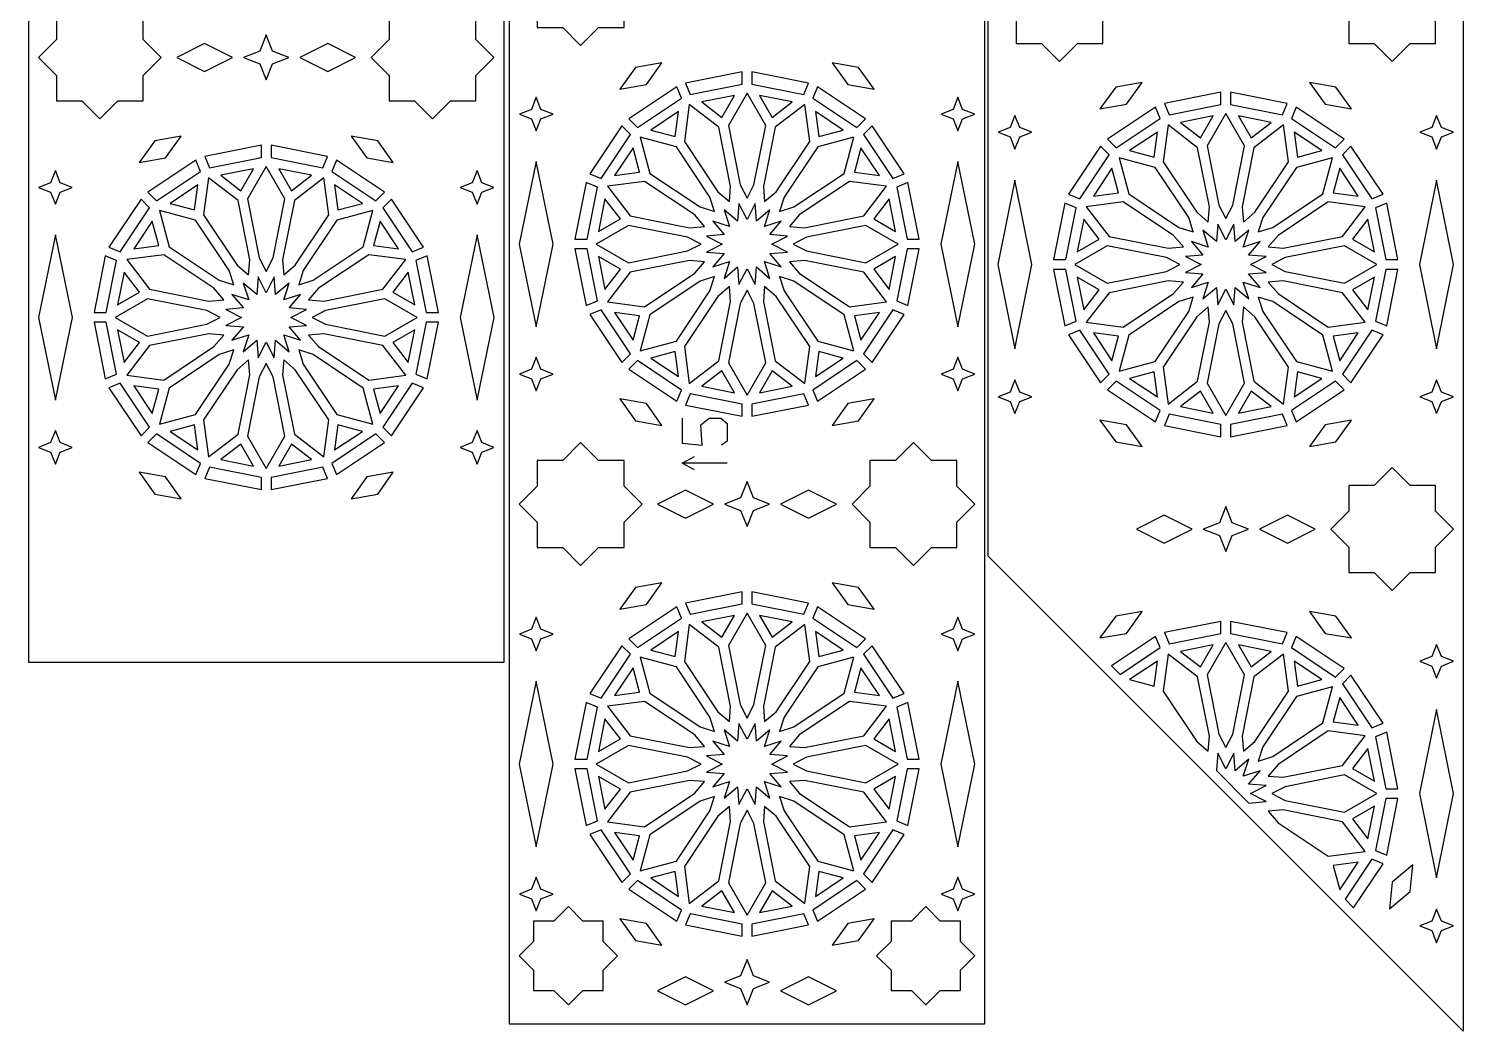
# Model space of a CAD drawing. Header units: millimetres. Extents: x 5 to 1153, y 340 to 2435.
# Drawn here: x 5 to 1153, y 340 to 1142 of the extents above; entities that cross this region are included whole.
import ezdxf

# ---------------------------------------------------------------- set-up
doc = ezdxf.new("R2010")
doc.units = ezdxf.units.MM
doc.layers.add('CUT', color=1, linetype='CONTINUOUS')
doc.layers.add('ENGRAVE', color=5, linetype='CONTINUOUS')

msp = doc.modelspace()

# ---------------------------------------------------------------- linework, layer by layer
at = {"layer": 'CUT'}
for points in [[(385.16, 2434.99), (385.16, 634.84), (5.01, 634.84), (5.01, 2434.99)], [(1153.16, 2434.99), (1153.16, 339.734), (773.01, 719.884), (773.01, 2434.99)], [(389.84, 345.51), (389.84, 1575.766), (769.99, 1195.616), (769.99, 345.51)], [(446.763, 1128.443), (461.156, 1142.836), (481.512, 1142.836), (481.512, 1163.192), (495.905, 1177.585), (481.512, 1191.978), (481.512, 1212.334), (461.156, 1212.334), (446.763, 1226.727), (432.37, 1212.334), (412.014, 1212.334), (412.014, 1191.978), (397.621, 1177.585), (412.014, 1163.192), (412.014, 1142.836), (432.37, 1142.836)], [(829.933, 1214.057), (815.54, 1199.664), (795.184, 1199.664), (795.184, 1179.308), (780.791, 1164.915), (795.184, 1150.522), (795.184, 1130.166), (815.54, 1130.166), (829.933, 1115.773), (844.326, 1130.166), (864.682, 1130.166), (864.682, 1150.522), (879.075, 1164.915), (864.682, 1179.308), (864.682, 1199.664), (844.326, 1199.664)], [(1096.237, 1214.057), (1081.844, 1199.664), (1061.488, 1199.664), (1061.488, 1179.308), (1047.095, 1164.915), (1061.488, 1150.522), (1061.488, 1130.166), (1081.844, 1130.166), (1096.237, 1115.773), (1110.63, 1130.166), (1130.986, 1130.166), (1130.986, 1150.522), (1145.379, 1164.915), (1130.986, 1179.308), (1130.986, 1199.664), (1110.63, 1199.664)], [(76.326, 1084.166), (96.682, 1084.166), (96.682, 1104.522), (111.075, 1118.915), (96.682, 1133.308), (96.682, 1153.664), (76.326, 1153.664), (61.933, 1168.057), (47.54, 1153.664), (27.184, 1153.664), (27.184, 1133.308), (12.791, 1118.915), (27.184, 1104.522), (27.184, 1084.166), (47.54, 1084.166), (61.933, 1069.773)], [(342.63, 1084.166), (362.986, 1084.166), (362.986, 1104.522), (377.379, 1118.915), (362.986, 1133.308), (362.986, 1153.664), (342.63, 1153.664), (328.237, 1168.057), (313.844, 1153.664), (293.488, 1153.664), (293.488, 1133.308), (279.095, 1118.915), (293.488, 1104.522), (293.488, 1084.166), (313.844, 1084.166), (328.237, 1069.773)], [(200.186, 1113.814), (213.121, 1118.915), (200.186, 1124.016), (195.085, 1136.951), (189.984, 1124.016), (177.049, 1118.915), (189.984, 1113.814), (195.085, 1100.879)], [(123.479, 1118.915), (145.837, 1107.736), (168.195, 1118.915), (145.837, 1130.094)], [(221.975, 1118.915), (244.333, 1107.736), (266.691, 1118.915), (244.333, 1130.094)], [(499.372, 1097.151), (511.831, 1114.628), (490.694, 1110.894), (478.235, 1093.417)], [(660.458, 1097.151), (681.595, 1093.417), (669.136, 1110.894), (647.999, 1114.628)], [(534.498, 1089.358), (576.04, 1097.621), (576.04, 1107.362), (530.77, 1098.357)], [(583.79, 1097.621), (625.332, 1089.358), (629.06, 1098.357), (583.79, 1107.362)], [(492.12, 1062.861), (527.338, 1086.392), (523.61, 1095.391), (485.233, 1069.747)], [(674.597, 1069.747), (636.22, 1095.391), (632.492, 1086.392), (667.71, 1062.861)], [(883.547, 1081.443), (896.143, 1098.823), (874.978, 1095.255), (862.381, 1077.875)], [(959.21, 1091.025), (913.94, 1082.02), (917.668, 1073.021), (959.21, 1081.285)], [(1012.23, 1082.02), (966.96, 1091.025), (966.96, 1081.285), (1008.502, 1073.021)], [(1042.623, 1081.443), (1063.789, 1077.875), (1051.192, 1095.255), (1030.027, 1098.823)], [(411.195, 1060.109), (415.006, 1069.774), (424.671, 1073.585), (415.006, 1077.396), (411.195, 1087.061), (407.384, 1077.396), (397.719, 1073.585), (407.384, 1069.774)], [(565.835, 1003.578), (566.808, 1015.613), (557.376, 1063.032), (533.674, 1081.218), (529.775, 1051.599), (556.637, 1011.398)], [(559.746, 1070.983), (569.853, 1088.488), (543.709, 1083.288)], [(579.915, 1006.378), (585.42, 1017.124), (594.853, 1064.544), (579.915, 1090.416), (564.977, 1064.544), (574.41, 1017.124)], [(600.084, 1070.983), (616.121, 1083.288), (589.977, 1088.488)], [(593.995, 1003.578), (603.193, 1011.398), (630.055, 1051.599), (626.156, 1081.218), (602.454, 1063.032), (593.022, 1015.613)], [(748.635, 1060.109), (752.446, 1069.774), (762.111, 1073.585), (752.446, 1077.396), (748.635, 1087.061), (744.824, 1077.396), (735.159, 1073.585), (744.824, 1069.774)], [(502.952, 1060.778), (522.478, 1055.546), (525.117, 1075.587)], [(637.352, 1055.546), (656.878, 1060.778), (634.713, 1075.587)], [(794.365, 1072.558), (790.554, 1062.893), (780.889, 1059.082), (790.554, 1055.27), (794.365, 1045.606), (798.176, 1055.27), (807.841, 1059.082), (798.176, 1062.893)], [(906.78, 1079.055), (868.403, 1053.411), (875.29, 1046.524), (910.508, 1070.055)], [(926.879, 1066.952), (942.916, 1054.646), (953.023, 1072.152)], [(963.085, 990.042), (968.59, 1000.788), (978.023, 1048.207), (963.085, 1074.08), (948.147, 1048.207), (957.58, 1000.788)], [(973.147, 1072.152), (983.254, 1054.646), (999.291, 1066.952)], [(1057.767, 1053.411), (1019.39, 1079.055), (1015.662, 1070.055), (1050.88, 1046.524)], [(1131.805, 1072.558), (1127.994, 1062.893), (1118.329, 1059.082), (1127.994, 1055.27), (1131.805, 1045.606), (1135.616, 1055.27), (1145.281, 1059.082), (1135.616, 1062.893)], [(463.108, 1022.162), (486.639, 1057.38), (479.753, 1064.267), (454.109, 1025.89)], [(705.721, 1025.89), (680.077, 1064.267), (673.191, 1057.38), (696.722, 1022.162)], [(886.122, 1044.441), (905.648, 1039.209), (908.287, 1059.25)], [(949.005, 987.241), (949.978, 999.276), (940.546, 1046.695), (916.844, 1064.881), (912.945, 1035.262), (939.807, 995.062)], [(977.165, 987.241), (986.363, 995.062), (1013.225, 1035.262), (1009.326, 1064.881), (985.624, 1046.695), (976.192, 999.276)], [(1017.883, 1059.25), (1020.522, 1039.209), (1040.048, 1044.441)], [(127.001, 1055.958), (105.864, 1052.224), (93.405, 1034.747), (114.542, 1038.481)], [(191.21, 1048.692), (145.94, 1039.687), (149.668, 1030.688), (191.21, 1038.951)], [(244.23, 1039.687), (198.96, 1048.692), (198.96, 1038.951), (240.502, 1030.688)], [(296.765, 1034.747), (284.306, 1052.224), (263.169, 1055.958), (275.628, 1038.481)], [(473.913, 1024.383), (493.954, 1027.022), (488.722, 1046.548)], [(553.898, 995.602), (550.193, 1007.093), (523.331, 1047.294), (494.474, 1055.026), (502.206, 1026.169), (542.407, 999.307)], [(605.932, 995.602), (617.423, 999.307), (657.624, 1026.169), (665.356, 1055.026), (636.499, 1047.294), (609.637, 1007.093)], [(665.876, 1027.022), (685.917, 1024.383), (671.108, 1046.548)], [(862.923, 1047.931), (837.279, 1009.553), (846.278, 1005.826), (869.809, 1041.043)], [(1088.891, 1009.553), (1063.247, 1047.931), (1056.361, 1041.043), (1079.892, 1005.826)], [(107.29, 1004.191), (142.508, 1027.722), (138.78, 1036.721), (100.403, 1011.077)], [(289.767, 1011.077), (251.39, 1036.721), (247.662, 1027.722), (282.88, 1004.191)], [(424.798, 969.585), (411.195, 1035.772), (397.592, 969.585), (411.195, 903.398)], [(762.238, 969.585), (748.635, 1035.772), (735.032, 969.585), (748.635, 903.398)], [(937.068, 979.265), (933.363, 990.756), (906.501, 1030.957), (877.644, 1038.689), (885.376, 1009.832), (925.577, 982.971)], [(989.102, 979.265), (1000.593, 982.971), (1040.794, 1009.832), (1048.526, 1038.689), (1019.669, 1030.957), (992.807, 990.756)], [(30.176, 1011.104), (39.841, 1014.915), (30.176, 1018.726), (26.365, 1028.391), (22.554, 1018.726), (12.889, 1014.915), (22.554, 1011.104), (26.365, 1001.439)], [(181.978, 956.943), (172.546, 1004.362), (148.844, 1022.548), (144.945, 992.929), (171.807, 952.728), (181.005, 944.908)], [(185.023, 1029.818), (158.879, 1024.618), (174.916, 1012.313)], [(200.59, 958.454), (210.023, 1005.874), (195.085, 1031.746), (180.147, 1005.874), (189.58, 958.454), (195.085, 947.708)], [(231.291, 1024.618), (205.147, 1029.818), (215.254, 1012.313)], [(218.363, 952.728), (245.225, 992.929), (241.326, 1022.548), (217.624, 1004.362), (208.192, 956.943), (209.165, 944.908)], [(367.616, 1011.104), (377.281, 1014.915), (367.616, 1018.726), (363.805, 1028.391), (359.994, 1018.726), (350.329, 1014.915), (359.994, 1011.104), (363.805, 1001.439)], [(857.083, 1008.047), (877.124, 1010.685), (871.892, 1030.211)], [(1054.278, 1030.211), (1049.046, 1010.685), (1069.087, 1008.047)], [(140.287, 1016.917), (118.122, 1002.108), (137.648, 996.876)], [(249.883, 1016.917), (252.522, 996.876), (272.048, 1002.108)], [(451.879, 973.46), (460.142, 1015.002), (451.143, 1018.73), (442.138, 973.46)], [(545.922, 983.665), (538.102, 992.863), (497.901, 1019.725), (468.282, 1015.826), (486.468, 992.124), (533.887, 982.692)], [(613.908, 983.665), (625.943, 982.692), (673.362, 992.124), (691.548, 1015.826), (661.929, 1019.725), (621.728, 992.863)], [(717.692, 973.46), (708.687, 1018.73), (699.688, 1015.002), (707.951, 973.46)], [(780.762, 953.248), (794.365, 885.894), (807.968, 953.248), (794.365, 1020.603)], [(1118.202, 953.248), (1131.805, 885.894), (1145.408, 953.248), (1131.805, 1020.603)], [(78.278, 963.492), (101.809, 998.71), (94.923, 1005.597), (69.279, 967.22)], [(320.891, 967.22), (295.247, 1005.597), (288.361, 998.71), (311.892, 963.492)], [(461.012, 979.647), (478.517, 989.754), (466.212, 1005.791)], [(586.353, 937.224), (587.491, 951.295), (598.247, 942.15), (593.914, 955.586), (607.35, 951.253), (598.205, 962.009), (612.276, 963.147), (599.713, 969.585), (612.276, 976.023), (598.205, 977.161), (607.35, 987.917), (593.914, 983.584), (598.247, 997.02), (587.491, 987.875), (586.353, 1001.946), (579.915, 989.383), (573.477, 1001.946), (572.339, 987.875), (561.583, 997.02), (565.916, 983.584), (552.48, 987.917), (561.625, 977.161), (547.554, 976.023), (560.117, 969.585), (547.554, 963.147), (561.625, 962.009), (552.48, 951.253), (565.916, 955.586), (561.583, 942.15), (572.339, 951.295), (573.477, 937.224), (579.915, 949.787)], [(681.313, 989.754), (698.818, 979.647), (693.618, 1005.791)], [(834.313, 1002.393), (825.308, 957.123), (835.049, 957.123), (843.312, 998.665)], [(921.272, 976.527), (881.071, 1003.388), (851.452, 999.489), (869.638, 975.787), (917.057, 966.355), (929.092, 967.329)], [(997.078, 967.329), (1009.113, 966.355), (1056.532, 975.787), (1074.718, 999.489), (1045.099, 1003.388), (1004.898, 976.527)], [(1082.858, 998.665), (1091.121, 957.123), (1100.862, 957.123), (1091.857, 1002.393)], [(103.892, 987.878), (89.083, 965.713), (109.124, 968.352)], [(165.363, 948.423), (138.501, 988.624), (109.644, 996.356), (117.376, 967.499), (157.577, 940.637), (169.068, 936.932)], [(232.593, 940.637), (272.794, 967.499), (280.526, 996.356), (251.669, 988.624), (224.807, 948.423), (221.102, 936.932)], [(286.278, 987.878), (281.046, 968.352), (301.087, 965.713)], [(844.182, 963.311), (861.687, 973.417), (849.382, 989.455)], [(1076.788, 989.455), (1064.483, 973.417), (1081.988, 963.311)], [(26.365, 844.728), (39.968, 910.915), (26.365, 977.102), (12.762, 910.915)], [(363.805, 844.728), (377.408, 910.915), (363.805, 977.102), (350.202, 910.915)], [(543.122, 969.585), (532.376, 975.09), (484.956, 984.523), (459.084, 969.585), (484.956, 954.647), (532.376, 964.08)], [(616.708, 969.585), (627.454, 964.08), (674.874, 954.647), (700.746, 969.585), (674.874, 984.523), (627.454, 975.09)], [(956.647, 985.61), (955.509, 971.539), (944.753, 980.683), (949.086, 967.247), (935.65, 971.58), (944.795, 960.824), (930.724, 959.686), (943.287, 953.248), (930.724, 946.811), (944.795, 945.672), (935.65, 934.917), (949.086, 939.249), (944.753, 925.814), (955.509, 934.958), (956.647, 920.887), (963.085, 933.45), (969.523, 920.887), (970.661, 934.958), (981.417, 925.814), (977.084, 939.249), (990.52, 934.917), (981.375, 945.672), (995.446, 946.811), (982.883, 953.248), (995.446, 959.686), (981.375, 960.824), (990.52, 971.58), (977.084, 967.247), (981.417, 980.683), (970.661, 971.539), (969.523, 985.61), (963.085, 973.046)], [(460.142, 924.168), (451.879, 965.71), (442.138, 965.71), (451.143, 920.44)], [(708.687, 920.44), (717.692, 965.71), (707.951, 965.71), (699.688, 924.168)], [(926.292, 953.248), (915.546, 958.753), (868.126, 968.186), (842.254, 953.248), (868.126, 938.311), (915.546, 947.744)], [(999.878, 953.248), (1010.624, 947.744), (1058.044, 938.311), (1083.916, 953.248), (1058.044, 968.186), (1010.624, 958.753)], [(67.049, 914.79), (75.312, 956.332), (66.313, 960.06), (57.308, 914.79)], [(153.272, 934.193), (113.071, 961.055), (83.452, 957.156), (101.638, 933.454), (149.057, 924.022), (161.092, 924.995)], [(241.113, 924.022), (288.532, 933.454), (306.718, 957.156), (277.099, 961.055), (236.898, 934.193), (229.078, 924.995)], [(332.862, 914.79), (323.857, 960.06), (314.858, 956.332), (323.121, 914.79)], [(466.212, 933.379), (478.517, 949.416), (461.012, 959.523)], [(545.922, 955.505), (533.887, 956.478), (486.468, 947.046), (468.282, 923.344), (497.901, 919.445), (538.102, 946.307)], [(621.728, 946.307), (661.929, 919.445), (691.548, 923.344), (673.362, 947.046), (625.943, 956.478), (613.908, 955.505)], [(698.818, 959.523), (681.313, 949.416), (693.618, 933.379)], [(81.382, 947.121), (76.182, 920.977), (93.687, 931.084)], [(195.085, 891.117), (201.523, 878.554), (202.661, 892.625), (213.417, 883.48), (209.084, 896.916), (222.52, 892.583), (213.375, 903.339), (227.446, 904.477), (214.883, 910.915), (227.446, 917.353), (213.375, 918.491), (222.52, 929.247), (209.084, 924.914), (213.417, 938.35), (202.661, 929.205), (201.523, 943.276), (195.085, 930.713), (188.647, 943.276), (187.509, 929.205), (176.753, 938.35), (181.086, 924.914), (167.65, 929.247), (176.795, 918.491), (162.724, 917.353), (175.287, 910.915), (162.724, 904.477), (176.795, 903.339), (167.65, 892.583), (181.086, 896.916), (176.753, 883.48), (187.509, 892.625), (188.647, 878.554)], [(308.788, 947.121), (296.483, 931.084), (313.988, 920.977)], [(553.898, 943.568), (542.407, 939.863), (502.206, 913.001), (494.474, 884.144), (523.331, 891.876), (550.193, 932.077)], [(605.932, 943.568), (609.637, 932.077), (636.499, 891.876), (665.356, 884.144), (657.624, 913.001), (617.423, 939.863)], [(825.308, 949.373), (834.313, 904.103), (843.312, 907.831), (835.049, 949.373)], [(861.687, 933.079), (844.182, 943.186), (849.382, 917.042)], [(1081.988, 943.186), (1064.483, 933.079), (1076.788, 917.042)], [(1091.121, 949.373), (1082.858, 907.831), (1091.857, 904.103), (1100.862, 949.373)], [(565.835, 935.592), (556.637, 927.772), (529.775, 887.571), (533.674, 857.952), (557.376, 876.138), (566.808, 923.557)], [(579.915, 932.792), (574.41, 922.046), (564.977, 874.626), (579.915, 848.754), (594.853, 874.626), (585.42, 922.046)], [(593.995, 935.592), (593.022, 923.557), (602.454, 876.138), (626.156, 857.952), (630.055, 887.571), (603.193, 927.772)], [(929.092, 939.168), (917.057, 940.142), (869.638, 930.71), (851.452, 907.008), (881.071, 903.109), (921.272, 929.97)], [(997.078, 939.168), (1004.898, 929.97), (1045.099, 903.109), (1074.718, 907.008), (1056.532, 930.71), (1009.113, 940.142)], [(147.546, 916.42), (100.126, 925.853), (74.254, 910.915), (100.126, 895.977), (147.546, 905.41), (158.292, 910.915)], [(242.624, 905.41), (290.044, 895.977), (315.916, 910.915), (290.044, 925.853), (242.624, 916.42), (231.878, 910.915)], [(937.068, 927.231), (925.577, 923.526), (885.376, 896.664), (877.644, 867.808), (906.501, 875.54), (933.363, 915.74)], [(949.005, 919.255), (939.807, 911.435), (912.945, 871.234), (916.844, 841.615), (940.546, 859.801), (949.978, 907.221)], [(977.165, 919.255), (976.192, 907.221), (985.624, 859.801), (1009.326, 841.615), (1013.225, 871.234), (986.363, 911.435)], [(989.102, 927.231), (992.807, 915.74), (1019.669, 875.54), (1048.526, 867.808), (1040.794, 896.664), (1000.593, 923.526)], [(75.312, 865.498), (67.049, 907.04), (57.308, 907.04), (66.313, 861.77)], [(323.857, 861.77), (332.862, 907.04), (323.121, 907.04), (314.858, 865.498)], [(454.109, 913.28), (479.753, 874.903), (486.639, 881.79), (463.108, 917.008)], [(488.722, 892.622), (493.954, 912.148), (473.913, 914.787)], [(685.917, 914.787), (665.876, 912.148), (671.108, 892.622)], [(680.077, 874.903), (705.721, 913.28), (696.722, 917.008), (673.191, 881.79)], [(963.085, 916.455), (957.58, 905.709), (948.147, 858.29), (963.085, 832.417), (978.023, 858.29), (968.59, 905.709)], [(81.382, 874.709), (93.687, 890.746), (76.182, 900.853)], [(161.092, 896.835), (149.057, 897.808), (101.638, 888.376), (83.452, 864.674), (113.071, 860.775), (153.272, 887.637)], [(236.898, 887.637), (277.099, 860.775), (306.718, 864.674), (288.532, 888.376), (241.113, 897.808), (229.078, 896.835)], [(313.988, 900.853), (296.483, 890.746), (308.788, 874.709)], [(837.279, 896.944), (862.923, 858.566), (869.809, 865.454), (846.278, 900.671)], [(877.124, 895.812), (857.083, 898.45), (871.892, 876.286)], [(1069.087, 898.45), (1049.046, 895.812), (1054.278, 876.286)], [(1079.892, 900.671), (1056.361, 865.454), (1063.247, 858.566), (1088.891, 896.944)], [(157.577, 881.193), (117.376, 854.331), (109.644, 825.474), (138.501, 833.206), (165.363, 873.407), (169.068, 884.898)], [(224.807, 873.407), (251.669, 833.206), (280.526, 825.474), (272.794, 854.331), (232.593, 881.193), (221.102, 884.898)], [(171.807, 869.102), (144.945, 828.901), (148.844, 799.282), (172.546, 817.468), (181.978, 864.887), (181.005, 876.922)], [(189.58, 863.376), (180.147, 815.956), (195.085, 790.084), (210.023, 815.956), (200.59, 863.376), (195.085, 874.122)], [(208.192, 864.887), (217.624, 817.468), (241.326, 799.282), (245.225, 828.901), (218.363, 869.102), (209.165, 876.922)], [(411.195, 852.109), (415.006, 861.774), (424.671, 865.585), (415.006, 869.396), (411.195, 879.061), (407.384, 869.396), (397.719, 865.585), (407.384, 861.774)], [(485.233, 869.423), (523.61, 843.779), (527.338, 852.778), (492.12, 876.309)], [(525.117, 863.583), (522.478, 883.624), (502.952, 878.392)], [(636.22, 843.779), (674.597, 869.423), (667.71, 876.309), (632.492, 852.778)], [(656.878, 878.392), (637.352, 883.624), (634.713, 863.583)], [(748.635, 852.109), (752.446, 861.774), (762.111, 865.585), (752.446, 869.396), (748.635, 879.061), (744.824, 869.396), (735.159, 865.585), (744.824, 861.774)], [(569.853, 850.682), (559.746, 868.187), (543.709, 855.882)], [(616.121, 855.882), (600.084, 868.187), (589.977, 850.682)], [(905.648, 867.287), (886.122, 862.056), (908.287, 847.246)], [(1040.048, 862.056), (1020.522, 867.287), (1017.883, 847.246)], [(101.809, 823.12), (78.278, 858.338), (69.279, 854.61), (94.923, 816.233)], [(103.892, 833.952), (109.124, 853.478), (89.083, 856.117)], [(301.087, 856.117), (281.046, 853.478), (286.278, 833.952)], [(311.892, 858.338), (288.361, 823.12), (295.247, 816.233), (320.891, 854.61)], [(530.77, 840.813), (576.04, 831.808), (576.04, 841.549), (534.498, 849.812)], [(583.79, 831.808), (629.06, 840.813), (625.332, 849.812), (583.79, 841.549)], [(794.365, 860.891), (790.554, 851.226), (780.889, 847.415), (790.554, 843.604), (794.365, 833.939), (798.176, 843.604), (807.841, 847.415), (798.176, 851.226)], [(868.403, 853.086), (906.78, 827.442), (910.508, 836.442), (875.29, 859.973)], [(942.916, 851.851), (926.879, 839.545), (953.023, 834.345)], [(983.254, 851.851), (973.147, 834.345), (999.291, 839.545)], [(1050.88, 859.973), (1015.662, 836.442), (1019.39, 827.442), (1057.767, 853.086)], [(1131.805, 860.891), (1127.994, 851.226), (1118.329, 847.415), (1127.994, 843.604), (1131.805, 833.939), (1135.616, 843.604), (1145.281, 847.415), (1135.616, 851.226)], [(499.372, 842.019), (478.235, 845.753), (490.694, 828.276), (511.831, 824.542)], [(660.458, 842.019), (647.999, 824.542), (669.136, 828.276), (681.595, 845.753)], [(883.547, 825.053), (862.381, 828.622), (874.978, 811.242), (896.143, 807.674)], [(959.21, 825.212), (917.668, 833.475), (913.94, 824.477), (959.21, 815.471)], [(1008.502, 833.475), (966.96, 825.212), (966.96, 815.471), (1012.23, 824.477)], [(1042.623, 825.053), (1030.027, 807.674), (1051.192, 811.242), (1063.789, 828.622)], [(30.176, 803.104), (39.841, 806.915), (30.176, 810.726), (26.365, 820.391), (22.554, 810.726), (12.889, 806.915), (22.554, 803.104), (26.365, 793.439)], [(142.508, 794.108), (107.29, 817.639), (100.403, 810.753), (138.78, 785.109)], [(140.287, 804.913), (137.648, 824.954), (118.122, 819.722)], [(282.88, 817.639), (247.662, 794.108), (251.39, 785.109), (289.767, 810.753)], [(272.048, 819.722), (252.522, 824.954), (249.883, 804.913)], [(367.616, 803.104), (377.281, 806.915), (367.616, 810.726), (363.805, 820.391), (359.994, 810.726), (350.329, 806.915), (359.994, 803.104), (363.805, 793.439)], [(185.023, 792.012), (174.916, 809.517), (158.879, 797.212)], [(231.291, 797.212), (215.254, 809.517), (205.147, 792.012)], [(446.763, 712.443), (461.156, 726.836), (481.512, 726.836), (481.512, 747.192), (495.905, 761.585), (481.512, 775.978), (481.512, 796.334), (461.156, 796.334), (446.763, 810.727), (432.37, 796.334), (412.014, 796.334), (412.014, 775.978), (397.621, 761.585), (412.014, 747.192), (412.014, 726.836), (432.37, 726.836)], [(713.067, 712.443), (727.46, 726.836), (747.816, 726.836), (747.816, 747.192), (762.209, 761.585), (747.816, 775.978), (747.816, 796.334), (727.46, 796.334), (713.067, 810.727), (698.674, 796.334), (678.318, 796.334), (678.318, 775.978), (663.925, 761.585), (678.318, 747.192), (678.318, 726.836), (698.674, 726.836)], [(93.405, 787.083), (105.864, 769.606), (127.001, 765.872), (114.542, 783.349)], [(191.21, 782.879), (149.668, 791.142), (145.94, 782.143), (191.21, 773.138)], [(240.502, 791.142), (198.96, 782.879), (198.96, 773.138), (244.23, 782.143)], [(263.169, 765.872), (284.306, 769.606), (296.765, 787.083), (275.628, 783.349)], [(1096.237, 790.724), (1081.844, 776.33), (1061.488, 776.33), (1061.488, 755.975), (1047.095, 741.582), (1061.488, 727.188), (1061.488, 706.833), (1081.844, 706.833), (1096.237, 692.44), (1110.63, 706.833), (1130.986, 706.833), (1130.986, 727.188), (1145.379, 741.582), (1130.986, 755.975), (1130.986, 776.33), (1110.63, 776.33)], [(530.667, 772.764), (508.309, 761.585), (530.667, 750.406), (553.025, 761.585)], [(579.915, 743.549), (585.016, 756.484), (597.951, 761.585), (585.016, 766.686), (579.915, 779.621), (574.814, 766.686), (561.879, 761.585), (574.814, 756.484)], [(629.163, 772.764), (606.805, 761.585), (629.163, 750.406), (651.521, 761.585)], [(963.085, 759.618), (957.984, 746.683), (945.049, 741.582), (957.984, 736.481), (963.085, 723.546), (968.186, 736.481), (981.121, 741.582), (968.186, 746.683)], [(913.837, 730.402), (936.195, 741.582), (913.837, 752.761), (891.479, 741.582)], [(1012.333, 730.402), (1034.691, 741.582), (1012.333, 752.761), (989.975, 741.582)], [(499.372, 681.151), (511.831, 698.628), (490.694, 694.894), (478.235, 677.417)], [(534.498, 673.358), (576.04, 681.621), (576.04, 691.362), (530.77, 682.357)], [(583.79, 681.621), (625.332, 673.358), (629.06, 682.357), (583.79, 691.362)], [(660.458, 681.151), (681.595, 677.417), (669.136, 694.894), (647.999, 698.628)], [(492.12, 646.861), (527.338, 670.392), (523.61, 679.391), (485.233, 653.747)], [(674.597, 653.747), (636.22, 679.391), (632.492, 670.392), (667.71, 646.861)], [(411.195, 644.109), (415.006, 653.774), (424.671, 657.585), (415.006, 661.396), (411.195, 671.061), (407.384, 661.396), (397.719, 657.585), (407.384, 653.774)], [(559.746, 654.983), (569.853, 672.488), (543.709, 667.288)], [(579.915, 590.378), (585.42, 601.124), (594.853, 648.544), (579.915, 674.416), (564.977, 648.544), (574.41, 601.124)], [(600.084, 654.983), (616.121, 667.288), (589.977, 672.488)], [(748.635, 644.109), (752.446, 653.774), (762.111, 657.585), (752.446, 661.396), (748.635, 671.061), (744.824, 661.396), (735.159, 657.585), (744.824, 653.774)], [(883.547, 658.11), (896.143, 675.49), (874.978, 671.921), (862.381, 654.542)], [(959.21, 667.692), (913.94, 658.687), (917.668, 649.688), (959.21, 657.951)], [(1012.23, 658.687), (966.96, 667.692), (966.96, 657.951), (1008.502, 649.688)], [(1042.623, 658.11), (1063.789, 654.542), (1051.192, 671.921), (1030.027, 675.49)], [(502.952, 644.778), (522.478, 639.546), (525.117, 659.587)], [(565.835, 587.578), (566.808, 599.613), (557.376, 647.032), (533.674, 665.218), (529.775, 635.599), (556.637, 595.398)], [(593.995, 587.578), (603.193, 595.398), (630.055, 635.599), (626.156, 665.218), (602.454, 647.032), (593.022, 599.613)], [(637.352, 639.546), (656.878, 644.778), (634.713, 659.587)], [(878.512, 625.343), (910.508, 646.722), (906.78, 655.721), (871.624, 632.23)], [(1057.767, 630.077), (1019.39, 655.721), (1015.662, 646.722), (1050.88, 623.191)], [(463.108, 606.162), (486.639, 641.38), (479.753, 648.267), (454.109, 609.89)], [(705.721, 609.89), (680.077, 648.267), (673.191, 641.38), (696.722, 606.162)], [(926.879, 643.618), (942.916, 631.313), (953.023, 648.818)], [(963.085, 566.708), (968.59, 577.454), (978.023, 624.874), (963.085, 650.746), (948.147, 624.874), (957.58, 577.454)], [(973.147, 648.818), (983.254, 631.313), (999.291, 643.618)], [(1131.805, 649.224), (1127.994, 639.56), (1118.329, 635.748), (1127.994, 631.937), (1131.805, 622.272), (1135.616, 631.937), (1145.281, 635.748), (1135.616, 639.56)], [(553.898, 579.602), (550.193, 591.093), (523.331, 631.294), (494.474, 639.026), (502.206, 610.169), (542.407, 583.307)], [(605.932, 579.602), (617.423, 583.307), (657.624, 610.169), (665.356, 639.026), (636.499, 631.294), (609.637, 591.093)], [(886.122, 621.108), (905.648, 615.876), (908.287, 635.917)], [(949.005, 563.908), (949.978, 575.943), (940.546, 623.362), (916.844, 641.548), (912.945, 611.929), (939.807, 571.728)], [(977.165, 563.908), (986.363, 571.728), (1013.225, 611.929), (1009.326, 641.548), (985.624, 623.362), (976.192, 575.943)], [(1017.883, 635.917), (1020.522, 615.876), (1040.048, 621.108)], [(473.913, 608.383), (493.954, 611.022), (488.722, 630.548)], [(665.876, 611.022), (685.917, 608.383), (671.108, 630.548)], [(1088.891, 586.22), (1063.247, 624.597), (1056.361, 617.71), (1079.892, 582.492)], [(424.798, 553.585), (411.195, 619.772), (397.592, 553.585), (411.195, 487.398)], [(762.238, 553.585), (748.635, 619.772), (735.032, 553.585), (748.635, 487.398)], [(989.102, 555.932), (1000.593, 559.637), (1040.794, 586.499), (1048.526, 615.356), (1019.669, 607.624), (992.807, 567.423)], [(451.879, 557.46), (460.142, 599.002), (451.143, 602.73), (442.138, 557.46)], [(545.922, 567.665), (538.102, 576.863), (497.901, 603.725), (468.282, 599.826), (486.468, 576.124), (533.887, 566.692)], [(613.908, 567.665), (625.943, 566.692), (673.362, 576.124), (691.548, 599.826), (661.929, 603.725), (621.728, 576.863)], [(717.692, 557.46), (708.687, 602.73), (699.688, 599.002), (707.951, 557.46)], [(1054.278, 606.878), (1049.046, 587.352), (1069.087, 584.713)], [(1118.202, 529.915), (1131.805, 462.561), (1145.408, 529.915), (1131.805, 597.269)], [(461.012, 563.647), (478.517, 573.754), (466.212, 589.791)], [(586.353, 521.224), (587.491, 535.295), (598.247, 526.15), (593.914, 539.586), (607.35, 535.253), (598.205, 546.009), (612.276, 547.147), (599.713, 553.585), (612.276, 560.023), (598.205, 561.161), (607.35, 571.917), (593.914, 567.584), (598.247, 581.02), (587.491, 571.875), (586.353, 585.946), (579.915, 573.383), (573.477, 585.946), (572.339, 571.875), (561.583, 581.02), (565.916, 567.584), (552.48, 571.917), (561.625, 561.161), (547.554, 560.023), (560.117, 553.585), (547.554, 547.147), (561.625, 546.009), (552.48, 535.253), (565.916, 539.586), (561.583, 526.15), (572.339, 535.295), (573.477, 521.224), (579.915, 533.787)], [(681.313, 573.754), (698.818, 563.647), (693.618, 589.791)], [(997.078, 543.995), (1009.113, 543.022), (1056.532, 552.454), (1074.718, 576.156), (1045.099, 580.055), (1004.898, 553.193)], [(1082.858, 575.332), (1091.121, 533.79), (1100.862, 533.79), (1091.857, 579.06)], [(543.122, 553.585), (532.376, 559.09), (484.956, 568.523), (459.084, 553.585), (484.956, 538.647), (532.376, 548.08)], [(616.708, 553.585), (627.454, 548.08), (674.874, 538.647), (700.746, 553.585), (674.874, 568.523), (627.454, 559.09)], [(1076.788, 566.121), (1064.483, 550.084), (1081.988, 539.977)], [(981.556, 522.354), (995.446, 523.477), (982.883, 529.915), (995.446, 536.353), (981.375, 537.491), (990.52, 548.247), (977.084, 543.914), (981.417, 557.35), (970.661, 548.205), (969.523, 562.276), (963.085, 549.713), (956.647, 562.276), (955.524, 548.386)], [(460.142, 508.168), (451.879, 549.71), (442.138, 549.71), (451.143, 504.44)], [(466.212, 517.379), (478.517, 533.416), (461.012, 543.523)], [(545.922, 539.505), (533.887, 540.478), (486.468, 531.046), (468.282, 507.344), (497.901, 503.445), (538.102, 530.307)], [(621.728, 530.307), (661.929, 503.445), (691.548, 507.344), (673.362, 531.046), (625.943, 540.478), (613.908, 539.505)], [(698.818, 543.523), (681.313, 533.416), (693.618, 517.379)], [(708.687, 504.44), (717.692, 549.71), (707.951, 549.71), (699.688, 508.168)], [(999.878, 529.915), (1010.624, 524.41), (1058.044, 514.977), (1083.916, 529.915), (1058.044, 544.853), (1010.624, 535.42)], [(553.898, 527.568), (542.407, 523.863), (502.206, 497.001), (494.474, 468.144), (523.331, 475.876), (550.193, 516.077)], [(565.835, 519.592), (556.637, 511.772), (529.775, 471.571), (533.674, 441.952), (557.376, 460.138), (566.808, 507.557)], [(579.915, 516.792), (574.41, 506.046), (564.977, 458.626), (579.915, 432.754), (594.853, 458.626), (585.42, 506.046)], [(593.995, 519.592), (593.022, 507.557), (602.454, 460.138), (626.156, 441.952), (630.055, 471.571), (603.193, 511.772)], [(605.932, 527.568), (609.637, 516.077), (636.499, 475.876), (665.356, 468.144), (657.624, 497.001), (617.423, 523.863)], [(997.078, 515.835), (1004.898, 506.637), (1045.099, 479.775), (1074.718, 483.674), (1056.532, 507.376), (1009.113, 516.808)], [(1081.988, 519.853), (1064.483, 509.746), (1076.788, 493.709)], [(1091.121, 526.04), (1082.858, 484.498), (1091.857, 480.77), (1100.862, 526.04)], [(454.109, 497.28), (479.753, 458.903), (486.639, 465.79), (463.108, 501.008)], [(488.722, 476.622), (493.954, 496.148), (473.913, 498.787)], [(685.917, 498.787), (665.876, 496.148), (671.108, 476.622)], [(680.077, 458.903), (705.721, 497.28), (696.722, 501.008), (673.191, 465.79)], [(1069.087, 475.117), (1049.046, 472.478), (1054.278, 452.952)], [(1065.4, 438.454), (1088.891, 473.61), (1079.892, 477.338), (1058.513, 445.342)], [(1096.291, 459.088), (1094.14, 437.732), (1110.642, 451.457), (1112.793, 472.813)], [(411.195, 436.109), (415.006, 445.774), (424.671, 449.585), (415.006, 453.396), (411.195, 463.061), (407.384, 453.396), (397.719, 449.585), (407.384, 445.774)], [(485.233, 453.423), (523.61, 427.779), (527.338, 436.778), (492.12, 460.309)], [(525.117, 447.583), (522.478, 467.624), (502.952, 462.392)], [(636.22, 427.779), (674.597, 453.423), (667.71, 460.309), (632.492, 436.778)], [(656.878, 462.392), (637.352, 467.624), (634.713, 447.583)], [(748.635, 436.109), (752.446, 445.774), (762.111, 449.585), (752.446, 453.396), (748.635, 463.061), (744.824, 453.396), (735.159, 449.585), (744.824, 445.774)], [(569.853, 434.682), (559.746, 452.187), (543.709, 439.882)], [(616.121, 439.882), (600.084, 452.187), (589.977, 434.682)], [(425.405, 427.967), (409.13, 427.967), (409.13, 411.692), (397.621, 400.183), (409.13, 388.675), (409.13, 372.4), (425.405, 372.4), (436.913, 360.891), (448.422, 372.4), (464.697, 372.4), (464.697, 388.675), (476.206, 400.183), (464.697, 411.692), (464.697, 427.967), (448.422, 427.967), (436.913, 439.476)], [(711.408, 427.967), (695.133, 427.967), (695.133, 411.692), (683.624, 400.183), (695.133, 388.675), (695.133, 372.4), (711.408, 372.4), (722.917, 360.891), (734.425, 372.4), (750.7, 372.4), (750.7, 388.675), (762.209, 400.183), (750.7, 411.692), (750.7, 427.967), (734.425, 427.967), (722.917, 439.476)], [(1131.805, 437.558), (1127.994, 427.893), (1118.329, 424.082), (1127.994, 420.27), (1131.805, 410.606), (1135.616, 420.27), (1145.281, 424.082), (1135.616, 427.893)], [(499.372, 426.019), (478.235, 429.753), (490.694, 412.276), (511.831, 408.542)], [(530.77, 424.813), (576.04, 415.808), (576.04, 425.549), (534.498, 433.812)], [(583.79, 415.808), (629.06, 424.813), (625.332, 433.812), (583.79, 425.549)], [(660.458, 426.019), (647.999, 408.542), (669.136, 412.276), (681.595, 429.753)], [(574.814, 384.126), (561.879, 379.025), (574.814, 373.924), (579.915, 360.989), (585.016, 373.924), (597.951, 379.025), (585.016, 384.126), (579.915, 397.061)], [(553.025, 372.048), (530.667, 383.227), (508.309, 372.048), (530.667, 360.869)], [(651.521, 372.048), (629.163, 383.227), (606.805, 372.048), (629.163, 360.869)]]:
    msp.add_lwpolyline(points, close=True, dxfattribs=at)
at = {"layer": 'ENGRAVE'}
msp.add_line((563.915, 794.285), (527.915, 794.285), dxfattribs=at)
for points in [[(527.915, 830.285), (527.915, 810.413), (544.115, 808.685), (543.035, 824.885), (549.515, 830.285), (558.875, 830.285), (563.915, 825.965), (563.915, 811.925), (559.595, 808.685)], [(537.995, 788.885), (527.915, 794.285), (537.995, 799.685)]]:
    msp.add_lwpolyline(points, dxfattribs=at)

doc.saveas('drawing.dxf')
